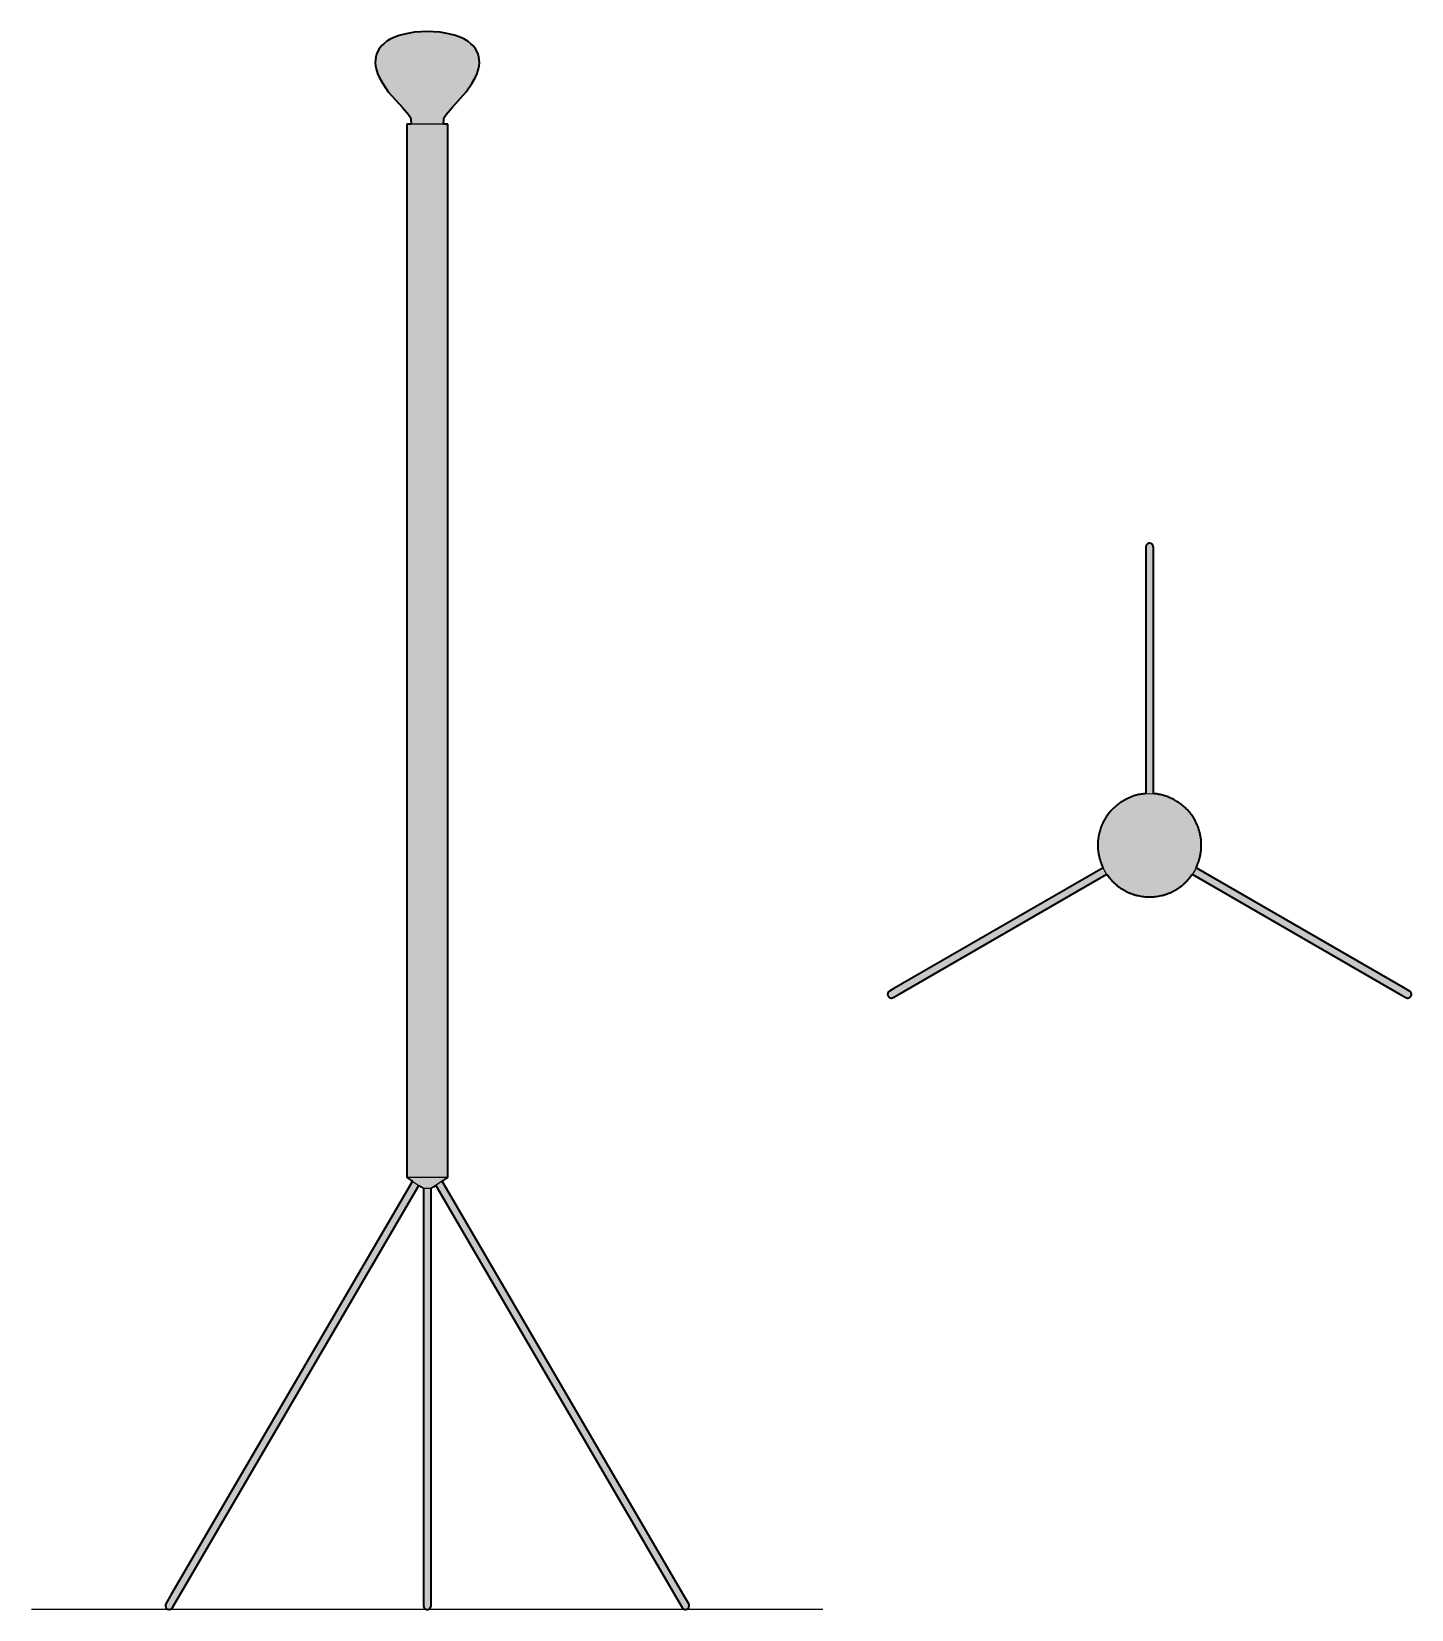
# Model space of a CAD drawing. Header units: millimetres. Extents: x 0 to 1642, y 0 to 1877.
import ezdxf

# ---------------------------------------------------------------- set-up
doc = ezdxf.new("R2010")
doc.units = ezdxf.units.MM
doc.layers.add('Blocks', color=7, linetype='Continuous')
doc.layers.add('Blocks$Fill', color=7, linetype='Continuous', true_color=0xffffff)
for name, color, linetype, lineweight, true_color in [('Blocks$Inner', 7, 'Continuous', 25, 0x007f00), ('Blocks$Outline', 7, 'Continuous', 35, 0xff3f3f), ('Groud', 7, 'Continuous', 25, 0x243775)]:
    doc.layers.add(name, color=color, linetype=linetype, lineweight=lineweight, true_color=true_color)

# ---------------------------------------------------------------- blocks, each defined once
blk = doc.blocks.new('Luminator Floor Lamp Front')
at = {"layer": 'Blocks$Fill'}
blk.add_hatch(color=256, dxfattribs=at).paths.add_polyline_path([(478.4, 1877.1), (471, 1877.3), (463.6, 1877.1), (455.6, 1876.4), (445.7, 1874.7), (437.5, 1872.6), (431.3, 1870.3), (426.9, 1868.2), (422.8, 1865.7), (419.1, 1862.8), (416.9, 1860.7), (415, 1858.4), (413.2, 1855.9), (411.8, 1853.2), (410.6, 1850.3), (409.7, 1847.1), (409.2, 1843.8), (409, 1840.2), (409.4, 1836.5), (410.2, 1832.8), (411.8, 1827.4), (414.1, 1822.2), (417.9, 1815.4), (424.6, 1805.7), (441.3, 1786.8), (448.5, 1778.7), (450.2, 1776.3), (450.9, 1774.9), (451.2, 1774.3), (451.3, 1773.7), (451.4, 1773.1), (451.8, 1767), (451.2, 1767), (450, 1767), (448.9, 1767), (448, 1767), (447.3, 1767), (446.8, 1767), (446.6, 1767), (446.5, 1767), (446.5, 517), (446.5, 514.1), (446.5, 514), (446.5, 514), (449, 512.4), (451.4, 510.8), (453.5, 509.4), (166.7, 18.4), (159.9, 6.7), (159.4, 5.4), (159.4, 4.1), (159.4, 3.9), (159.7, 2.6), (159.8, 2.4), (160, 2.2), (160.6, 1.3), (160.8, 1.2), (160.9, 1.1), (161.1, 0.9), (161.2, 0.8), (161.4, 0.7), (161.6, 0.5), (161.9, 0.4), (162.1, 0.3), (162.3, 0.3), (162.4, 0.2), (162.6, 0.2), (163.7, 0), (164, 0), (164.2, 0), (165.4, 0.3), (165.6, 0.4), (166.8, 1.1), (167.6, 2.1), (167.7, 2.3), (174.5, 13.8), (461, 504.4), (461.1, 504.3), (463.6, 502.7), (466, 501.1), (466, 501.1), (466.1, 501.1), (466.2, 501.1), (466.4, 501.1), (466.5, 501.1), (466.5, 15.3), (466.5, 4.5), (466.6, 4), (466.8, 2.9), (467, 2.5), (467.6, 1.6), (467.9, 1.3), (468.2, 1), (469, 0.5), (469.3, 0.3), (469.7, 0.2), (470.1, 0.1), (470.6, 0), (471, 0), (471.5, 0), (471.9, 0.1), (472.3, 0.2), (472.7, 0.3), (473, 0.5), (473.8, 1), (474.2, 1.3), (474.4, 1.6), (475, 2.5), (475.2, 2.9), (475.5, 4), (475.5, 4.5), (475.5, 15.3), (475.5, 501.1), (475.6, 501.1), (475.8, 501.1), (475.9, 501.1), (476, 501.1), (476, 501.1), (478.5, 502.7), (481, 504.4), (767.6, 13.8), (774.3, 2.3), (774.4, 2.1), (775.3, 1.1), (776.4, 0.4), (776.6, 0.3), (777.9, 0), (778.1, 0), (778.3, 0), (779.4, 0.2), (779.6, 0.2), (779.8, 0.3), (780, 0.3), (780.2, 0.4), (780.4, 0.5), (780.6, 0.7), (780.8, 0.8), (781, 0.9), (781.2, 1.1), (781.3, 1.2), (781.4, 1.3), (782.1, 2.2), (782.2, 2.4), (782.3, 2.6), (782.7, 3.9), (782.7, 4.1), (782.6, 5.4), (782.1, 6.7), (775.3, 18.4), (488.5, 509.4), (490.6, 510.8), (493.1, 512.4), (495.5, 514), (495.5, 514), (495.5, 514.1), (495.5, 517), (495.5, 1767), (495.4, 1767), (495.1, 1767), (494.5, 1767), (493.7, 1767), (492.8, 1767), (491.7, 1767), (490.3, 1767), (490.2, 1767), (490.6, 1773.1), (490.7, 1773.7), (490.9, 1774.3), (491.1, 1774.9), (491.9, 1776.3), (493.6, 1778.7), (500.7, 1786.8), (517.4, 1805.7), (524.2, 1815.4), (527.9, 1822.2), (530.2, 1827.4), (531.9, 1832.8), (532.6, 1836.5), (533, 1840.2), (532.8, 1843.8), (532.3, 1847.1), (531.4, 1850.3), (530.3, 1853.2), (528.8, 1855.9), (527.1, 1858.4), (525.1, 1860.7), (522.9, 1862.8), (519.2, 1865.7), (515.1, 1868.2), (510.8, 1870.3), (504.5, 1872.6), (496.3, 1874.7), (486.4, 1876.4)], flags=0)
at = {"layer": 'Blocks$Inner'}
blk.add_line((446.5, 514.1), (495.5, 514.1), dxfattribs=at)
for points in [[(490.2, 1767), (490.6, 1773.1), (490.7, 1773.7), (490.9, 1774.3), (491.1, 1774.9), (491.9, 1776.3), (493.6, 1778.7), (500.7, 1786.8), (517.4, 1805.7), (524.2, 1815.4), (527.9, 1822.2), (530.2, 1827.4), (531.9, 1832.8), (532.6, 1836.5), (533, 1840.2), (532.8, 1843.8), (532.3, 1847.1), (531.4, 1850.3), (530.3, 1853.2), (528.8, 1855.9), (527.1, 1858.4), (525.1, 1860.7), (522.9, 1862.8), (519.2, 1865.7), (515.1, 1868.2), (510.8, 1870.3), (504.5, 1872.6), (496.3, 1874.7), (486.4, 1876.4), (478.4, 1877.1), (471, 1877.3), (463.6, 1877.1), (455.6, 1876.4), (445.7, 1874.7), (437.5, 1872.6), (431.3, 1870.3), (426.9, 1868.2), (422.8, 1865.7), (419.1, 1862.8), (416.9, 1860.7), (415, 1858.4), (413.2, 1855.9), (411.8, 1853.2), (410.6, 1850.3), (409.7, 1847.1), (409.2, 1843.8), (409, 1840.2), (409.4, 1836.5), (410.2, 1832.8), (411.8, 1827.4), (414.1, 1822.2), (417.9, 1815.4), (424.6, 1805.7), (441.3, 1786.8), (448.5, 1778.7), (450.2, 1776.3), (450.9, 1774.9), (451.2, 1774.3), (451.3, 1773.7), (451.4, 1773.1), (451.8, 1767)], [(488.5, 509.4), (490.6, 510.8), (493.1, 512.4), (495.5, 514), (495.5, 514), (495.5, 514.1), (495.5, 517), (495.5, 1767), (495.4, 1767), (495.1, 1767), (494.5, 1767), (493.7, 1767), (492.8, 1767), (491.7, 1767), (490.3, 1767), (490.2, 1767), (451.2, 1767), (450, 1767), (448.9, 1767), (448, 1767), (447.3, 1767), (446.8, 1767), (446.6, 1767), (446.5, 1767), (446.5, 517), (446.5, 514.1), (446.5, 514), (446.5, 514), (449, 512.4), (451.4, 510.8), (461, 504.4), (461.1, 504.3), (463.6, 502.7), (466, 501.1), (466, 501.1), (466.1, 501.1), (466.2, 501.1), (466.4, 501.1), (475.5, 501.1), (475.5, 15.3), (475.5, 4.5), (475.5, 4), (475.2, 2.9), (475, 2.5), (474.4, 1.6), (474.2, 1.3), (473.8, 1), (473, 0.5), (472.7, 0.3), (472.3, 0.2), (471.9, 0.1), (471.5, 0), (471, 0), (470.6, 0), (470.1, 0.1), (469.7, 0.2), (469.3, 0.3), (469, 0.5), (468.2, 1), (467.9, 1.3), (467.6, 1.6), (467, 2.5), (466.8, 2.9), (466.6, 4), (466.5, 4.5), (466.5, 15.3), (466.5, 501.1)], [(453.5, 509.4), (166.7, 18.4), (159.9, 6.7), (159.4, 5.4), (159.4, 4.1), (159.4, 3.9), (159.7, 2.6), (159.8, 2.4), (160, 2.2), (160.6, 1.3), (160.8, 1.2), (160.9, 1.1), (161.1, 0.9), (161.2, 0.8), (161.4, 0.7), (161.6, 0.5), (161.9, 0.4), (162.1, 0.3), (162.3, 0.3), (162.4, 0.2), (162.6, 0.2), (163.7, 0), (164, 0), (164.2, 0), (165.4, 0.3), (165.6, 0.4), (166.8, 1.1), (167.6, 2.1), (167.7, 2.3), (174.5, 13.8), (461, 504.4)], [(480.9, 504.3), (481, 504.4), (767.6, 13.8), (774.3, 2.3), (774.4, 2.1), (775.3, 1.1), (776.4, 0.4), (776.6, 0.3), (777.9, 0), (778.1, 0), (778.3, 0), (779.4, 0.2), (779.6, 0.2), (779.8, 0.3), (780, 0.3), (780.2, 0.4), (780.4, 0.5), (780.6, 0.7), (780.8, 0.8), (781, 0.9), (781.2, 1.1), (781.3, 1.2), (781.4, 1.3), (782.1, 2.2), (782.2, 2.4), (782.3, 2.6), (782.7, 3.9), (782.7, 4.1), (782.6, 5.4), (782.1, 6.7), (775.3, 18.4), (488.5, 509.4), (478.5, 502.7), (476, 501.1), (476, 501.1), (475.9, 501.1), (475.8, 501.1), (475.6, 501.1), (475.5, 501.1)]]:
    blk.add_lwpolyline(points, dxfattribs=at)
at = {"layer": 'Blocks$Outline'}
for points in [[(416.9, 1860.7), (415, 1858.4)], [(419.1, 1862.8), (416.9, 1860.7)], [(422.8, 1865.7), (419.1, 1862.8)], [(426.9, 1868.2), (422.8, 1865.7)], [(431.3, 1870.3), (426.9, 1868.2)], [(437.5, 1872.6), (431.3, 1870.3)], [(445.7, 1874.7), (437.5, 1872.6)], [(455.6, 1876.4), (445.7, 1874.7)], [(463.6, 1877.1), (455.6, 1876.4)], [(471, 1877.3), (463.6, 1877.1)], [(478.4, 1877.1), (471, 1877.3)], [(486.4, 1876.4), (478.4, 1877.1)], [(496.3, 1874.7), (486.4, 1876.4)], [(504.5, 1872.6), (496.3, 1874.7)], [(510.8, 1870.3), (504.5, 1872.6)], [(515.1, 1868.2), (510.8, 1870.3)], [(519.2, 1865.7), (515.1, 1868.2)], [(522.9, 1862.8), (519.2, 1865.7)], [(525.1, 1860.7), (522.9, 1862.8)], [(527.1, 1858.4), (525.1, 1860.7)], [(409.2, 1843.8), (409, 1840.2)], [(409, 1840.2), (409.4, 1836.5)], [(409.7, 1847.1), (409.2, 1843.8)], [(410.6, 1850.3), (409.7, 1847.1)], [(411.8, 1853.2), (410.6, 1850.3)], [(413.2, 1855.9), (411.8, 1853.2)], [(415, 1858.4), (413.2, 1855.9)], [(528.8, 1855.9), (527.1, 1858.4)], [(530.3, 1853.2), (528.8, 1855.9)], [(531.4, 1850.3), (530.3, 1853.2)], [(532.3, 1847.1), (531.4, 1850.3)], [(532.8, 1843.8), (532.3, 1847.1)], [(532.6, 1836.5), (533, 1840.2)], [(533, 1840.2), (532.8, 1843.8)], [(409.4, 1836.5), (410.2, 1832.8)], [(410.2, 1832.8), (411.8, 1827.4)], [(411.8, 1827.4), (414.1, 1822.2)], [(414.1, 1822.2), (417.9, 1815.4)], [(524.2, 1815.4), (527.9, 1822.2)], [(527.9, 1822.2), (530.2, 1827.4)], [(530.2, 1827.4), (531.9, 1832.8)], [(531.9, 1832.8), (532.6, 1836.5)], [(417.9, 1815.4), (424.6, 1805.7)], [(424.6, 1805.7), (441.3, 1786.8)], [(500.7, 1786.8), (517.4, 1805.7)], [(517.4, 1805.7), (524.2, 1815.4)], [(441.3, 1786.8), (448.5, 1778.7)], [(493.6, 1778.7), (500.7, 1786.8)], [(446.6, 1767), (446.5, 1767)], [(446.5, 1767), (446.5, 517)], [(446.8, 1767), (446.6, 1767)], [(447.3, 1767), (446.8, 1767)], [(448, 1767), (447.3, 1767)], [(448.9, 1767), (448, 1767)], [(448.5, 1778.7), (450.2, 1776.3)], [(450, 1767), (448.9, 1767)], [(451.2, 1767), (450, 1767)], [(450.2, 1776.3), (450.9, 1774.9)], [(450.9, 1774.9), (451.2, 1774.3)], [(451.2, 1774.3), (451.3, 1773.7)], [(451.8, 1767), (451.2, 1767)], [(451.3, 1773.7), (451.4, 1773.1)], [(451.4, 1773.1), (451.8, 1767)], [(490.2, 1767), (490.6, 1773.1)], [(490.3, 1767), (490.2, 1767)], [(491.7, 1767), (490.3, 1767)], [(490.6, 1773.1), (490.7, 1773.7)], [(490.7, 1773.7), (490.9, 1774.3)], [(490.9, 1774.3), (491.1, 1774.9)], [(491.1, 1774.9), (491.9, 1776.3)], [(492.8, 1767), (491.7, 1767)], [(491.9, 1776.3), (493.6, 1778.7)], [(493.7, 1767), (492.8, 1767)], [(494.5, 1767), (493.7, 1767)], [(495.1, 1767), (494.5, 1767)], [(495.4, 1767), (495.1, 1767)], [(495.5, 1767), (495.4, 1767)], [(495.5, 517), (495.5, 1767)], [(453.5, 509.4), (166.7, 18.4)], [(446.5, 517), (446.5, 514.1)], [(446.5, 514.1), (446.5, 514)], [(446.5, 514), (446.5, 514)], [(446.5, 514), (449, 512.4)], [(449, 512.4), (451.4, 510.8)], [(451.4, 510.8), (453.5, 509.4)], [(488.5, 509.4), (490.6, 510.8)], [(775.3, 18.4), (488.5, 509.4)], [(490.6, 510.8), (493.1, 512.4)], [(493.1, 512.4), (495.5, 514)], [(495.5, 514.1), (495.5, 517)], [(495.5, 514), (495.5, 514.1)], [(495.5, 514), (495.5, 514)], [(174.5, 13.8), (461, 504.4)], [(461, 504.4), (461.1, 504.3)], [(461.1, 504.3), (463.6, 502.7)], [(463.6, 502.7), (466, 501.1)], [(466, 501.1), (466, 501.1)], [(466, 501.1), (466.1, 501.1)], [(466.1, 501.1), (466.2, 501.1)], [(466.2, 501.1), (466.4, 501.1)], [(466.4, 501.1), (466.5, 501.1)], [(466.5, 501.1), (466.5, 15.3)], [(475.5, 15.3), (475.5, 501.1)], [(475.5, 501.1), (475.6, 501.1)], [(475.6, 501.1), (475.8, 501.1)], [(475.8, 501.1), (475.9, 501.1)], [(475.9, 501.1), (476, 501.1)], [(476, 501.1), (478.5, 502.7)], [(476, 501.1), (476, 501.1)], [(478.5, 502.7), (481, 504.4)], [(481, 504.4), (767.6, 13.8)], [(159.9, 6.7), (159.4, 5.4)], [(159.4, 5.4), (159.4, 4.1)], [(159.4, 4.1), (159.4, 3.9)], [(159.4, 3.9), (159.7, 2.6)], [(159.7, 2.6), (159.8, 2.4)], [(159.8, 2.4), (160, 2.2)], [(166.7, 18.4), (159.9, 6.7)], [(160, 2.2), (160.6, 1.3)], [(160.6, 1.3), (160.8, 1.2)], [(160.8, 1.2), (160.9, 1.1)], [(160.9, 1.1), (161.1, 0.9)], [(161.1, 0.9), (161.2, 0.8)], [(161.2, 0.8), (161.4, 0.7)], [(161.4, 0.7), (161.6, 0.5)], [(161.6, 0.5), (161.9, 0.4)], [(161.9, 0.4), (162.1, 0.3)], [(162.1, 0.3), (162.3, 0.3)], [(162.3, 0.3), (162.4, 0.2)], [(162.4, 0.2), (162.6, 0.2)], [(162.6, 0.2), (163.7, 0)], [(163.7, 0), (164, 0)], [(164, 0), (164.2, 0)], [(164.2, 0), (165.4, 0.3)], [(165.4, 0.3), (165.6, 0.4)], [(165.6, 0.4), (166.8, 1.1)], [(166.8, 1.1), (167.6, 2.1)], [(167.6, 2.1), (167.7, 2.3)], [(167.7, 2.3), (174.5, 13.8)], [(466.5, 15.3), (466.5, 4.5)], [(466.5, 4.5), (466.6, 4)], [(466.6, 4), (466.8, 2.9)], [(466.8, 2.9), (467, 2.5)], [(467, 2.5), (467.6, 1.6)], [(467.6, 1.6), (467.9, 1.3)], [(467.9, 1.3), (468.2, 1)], [(468.2, 1), (469, 0.5)], [(469, 0.5), (469.3, 0.3)], [(469.3, 0.3), (469.7, 0.2)], [(469.7, 0.2), (470.1, 0.1)], [(470.1, 0.1), (470.6, 0)], [(470.6, 0), (471, 0)], [(471, 0), (471.5, 0)], [(471.5, 0), (471.9, 0.1)], [(471.9, 0.1), (472.3, 0.2)], [(472.3, 0.2), (472.7, 0.3)], [(472.7, 0.3), (473, 0.5)], [(473, 0.5), (473.8, 1)], [(473.8, 1), (474.2, 1.3)], [(474.2, 1.3), (474.4, 1.6)], [(474.4, 1.6), (475, 2.5)], [(475, 2.5), (475.2, 2.9)], [(475.2, 2.9), (475.5, 4)], [(475.5, 4.5), (475.5, 15.3)], [(475.5, 4), (475.5, 4.5)], [(767.6, 13.8), (774.3, 2.3)], [(774.3, 2.3), (774.4, 2.1)], [(774.4, 2.1), (775.3, 1.1)], [(782.1, 6.7), (775.3, 18.4)], [(775.3, 1.1), (776.4, 0.4)], [(776.4, 0.4), (776.6, 0.3)], [(776.6, 0.3), (777.9, 0)], [(777.9, 0), (778.1, 0)], [(778.1, 0), (778.3, 0)], [(778.3, 0), (779.4, 0.2)], [(779.4, 0.2), (779.6, 0.2)], [(779.6, 0.2), (779.8, 0.3)], [(779.8, 0.3), (780, 0.3)], [(780, 0.3), (780.2, 0.4)], [(780.2, 0.4), (780.4, 0.5)], [(780.4, 0.5), (780.6, 0.7)], [(780.6, 0.7), (780.8, 0.8)], [(780.8, 0.8), (781, 0.9)], [(781, 0.9), (781.2, 1.1)], [(781.2, 1.1), (781.3, 1.2)], [(781.3, 1.2), (781.4, 1.3)], [(781.4, 1.3), (782.1, 2.2)], [(782.6, 5.4), (782.1, 6.7)], [(782.1, 2.2), (782.2, 2.4)], [(782.2, 2.4), (782.3, 2.6)], [(782.3, 2.6), (782.7, 3.9)], [(782.7, 4.1), (782.6, 5.4)], [(782.7, 3.9), (782.7, 4.1)]]:
    blk.add_lwpolyline(points, dxfattribs=at)
blk = doc.blocks.new('Luminator Floor Lamp Top')
at = {"layer": 'Blocks$Fill'}
blk.add_hatch(color=256, dxfattribs=at).paths.add_polyline_path([(306.9, 540.9), (306.3, 540.9), (305.7, 540.9), (305.1, 540.7), (304.5, 540.5), (304, 540.2), (303.5, 539.9), (303, 539.5), (302.6, 539), (302.3, 538.4), (302.1, 537.8), (301.9, 537.1), (301.8, 536.4), (301.8, 530.5), (301.8, 243.1), (300.5, 243), (299.1, 242.9), (297.8, 242.7), (296.4, 242.5), (295.1, 242.2), (293.7, 242), (292.4, 241.7), (291, 241.3), (289.6, 241), (288.3, 240.6), (286.9, 240.1), (285.6, 239.7), (284.2, 239.2), (282.9, 238.6), (281.5, 238.1), (280.2, 237.5), (278.9, 236.8), (277.6, 236.1), (276.2, 235.4), (275, 234.7), (273.7, 233.9), (272.4, 233.1), (271.2, 232.3), (270, 231.4), (268.8, 230.5), (267.6, 229.6), (266.4, 228.6), (265.3, 227.6), (264.2, 226.6), (263.1, 225.5), (262, 224.5), (261, 223.4), (260, 222.2), (259, 221.1), (258, 219.9), (257.1, 218.7), (256.2, 217.5), (255.4, 216.3), (254.5, 215), (253.7, 213.8), (253, 212.5), (252.3, 211.2), (251.6, 209.9), (250.9, 208.6), (250.3, 207.2), (249.7, 205.9), (249.1, 204.6), (248.6, 203.2), (248.1, 201.9), (247.7, 200.5), (247.3, 199.1), (246.9, 197.8), (246.5, 196.4), (246.2, 195), (245.9, 193.7), (245.7, 192.3), (245.4, 191), (245.3, 189.6), (245.1, 188.3), (245, 187), (244.9, 185.6), (244.8, 184.3), (244.8, 183), (244.7, 181.7), (244.8, 180.1), (244.8, 178.5), (244.9, 176.8), (245.1, 175.1), (245.3, 173.5), (245.5, 171.8), (245.8, 170.1), (246.2, 168.4), (246.6, 166.7), (247.1, 165), (247.6, 163.3), (248.1, 161.6), (248.7, 159.9), (249.4, 158.2), (250.1, 156.6), (250.9, 154.9), (2, 11.2), (-3.2, 8.2), (-3.7, 7.9), (-4.2, 7.3), (-4.6, 6.8), (-5, 6.3), (-5.2, 5.7), (-5.3, 5), (-5.4, 4.5), (-5.4, 3.9), (-5.3, 3.3), (-5.1, 2.7), (-4.8, 2.1), (-4.4, 1.6), (-4, 1.1), (-3.5, 0.7), (-3, 0.4), (-2.6, 0.2), (-1.9, 0), (-1.3, -0.1), (-0.6, -0.1), (0, 0), (0.8, 0.2), (1.3, 0.4), (6.5, 3.4), (255.4, 147.1), (256.5, 145.5), (257.7, 144), (258.9, 142.4), (260.2, 141), (261.5, 139.5), (262.8, 138.1), (264.2, 136.8), (265.7, 135.4), (267.2, 134.2), (268.7, 133), (270.3, 131.8), (271.9, 130.7), (273.5, 129.6), (275.1, 128.6), (276.8, 127.7), (278.5, 126.8), (280.2, 125.9), (281.9, 125.2), (283.7, 124.5), (285.4, 123.8), (287.2, 123.2), (289, 122.6), (290.7, 122.2), (292.5, 121.7), (294.2, 121.3), (296, 121), (297.7, 120.7), (299.5, 120.5), (301.2, 120.4), (302.9, 120.2), (304.6, 120.2), (306.3, 120.2), (308, 120.2), (309.7, 120.2), (311.4, 120.4), (313.1, 120.5), (314.9, 120.7), (316.6, 121), (318.4, 121.3), (320.1, 121.7), (321.9, 122.2), (323.6, 122.6), (325.4, 123.2), (327.2, 123.8), (328.9, 124.5), (330.7, 125.2), (332.4, 125.9), (334.1, 126.8), (335.8, 127.7), (337.5, 128.6), (339.1, 129.6), (340.7, 130.7), (342.3, 131.8), (343.9, 133), (345.4, 134.2), (346.9, 135.4), (348.4, 136.8), (349.8, 138.1), (351.1, 139.5), (352.4, 141), (353.7, 142.4), (354.9, 144), (356.1, 145.5), (357.2, 147.1), (606.1, 3.4), (611.3, 0.4), (611.8, 0.2), (612.6, 0), (613.2, -0.1), (613.9, -0.1), (614.5, 0), (615.2, 0.2), (615.6, 0.4), (616.1, 0.7), (616.6, 1.1), (617, 1.6), (617.4, 2.1), (617.7, 2.7), (617.9, 3.3), (618, 3.9), (618, 4.5), (617.9, 5), (617.8, 5.7), (617.6, 6.3), (617.2, 6.8), (616.8, 7.3), (616.3, 7.9), (615.8, 8.2), (610.6, 11.2), (361.7, 154.9), (362.5, 156.6), (363.2, 158.2), (363.9, 159.9), (364.5, 161.6), (365, 163.3), (365.6, 165), (366, 166.7), (366.4, 168.4), (366.8, 170.1), (367.1, 171.8), (367.3, 173.5), (367.5, 175.1), (367.7, 176.8), (367.8, 178.5), (367.8, 180.1), (367.9, 181.7), (367.8, 183), (367.8, 184.3), (367.7, 185.6), (367.6, 187), (367.5, 188.3), (367.3, 189.6), (367.2, 191), (366.9, 192.3), (366.7, 193.7), (366.4, 195), (366.1, 196.4), (365.7, 197.8), (365.3, 199.1), (364.9, 200.5), (364.5, 201.9), (364, 203.2), (363.5, 204.6), (362.9, 205.9), (362.3, 207.2), (361.7, 208.6), (361, 209.9), (360.3, 211.2), (359.6, 212.5), (358.9, 213.8), (358.1, 215), (357.2, 216.3), (356.4, 217.5), (355.5, 218.7), (354.6, 219.9), (353.6, 221.1), (352.6, 222.2), (351.6, 223.4), (350.6, 224.5), (349.5, 225.5), (348.4, 226.6), (347.3, 227.6), (346.2, 228.6), (345, 229.6), (343.8, 230.5), (342.6, 231.4), (341.4, 232.3), (340.2, 233.1), (338.9, 233.9), (337.6, 234.7), (336.4, 235.4), (335.1, 236.1), (333.7, 236.8), (332.4, 237.5), (331.1, 238.1), (329.7, 238.6), (328.4, 239.2), (327, 239.7), (325.7, 240.1), (324.3, 240.6), (323, 241), (321.6, 241.3), (320.2, 241.7), (318.9, 242), (317.5, 242.2), (316.2, 242.5), (314.8, 242.7), (313.5, 242.9), (312.1, 243), (310.8, 243.1), (310.8, 530.5), (310.8, 536.4), (310.7, 537.1), (310.5, 537.8), (310.3, 538.4), (310, 539), (309.6, 539.5), (309.1, 539.9), (308.6, 540.2), (308.1, 540.5), (307.5, 540.7)], flags=0)
at = {"layer": 'Blocks$Inner'}
for points in [[(310.8, 243.1), (310.8, 530.5), (310.8, 536.4), (310.7, 537.1), (310.5, 537.8), (310.3, 538.4), (310, 539), (309.6, 539.5), (309.1, 539.9), (308.6, 540.2), (308.1, 540.5), (307.5, 540.7), (306.9, 540.9), (306.3, 540.9), (305.7, 540.9), (305.1, 540.7), (304.5, 540.5), (304, 540.2), (303.5, 539.9), (303, 539.5), (302.6, 539), (302.3, 538.4), (302.1, 537.8), (301.9, 537.1), (301.8, 536.4), (301.8, 530.5), (301.8, 243.1)], [(250.9, 154.9), (2, 11.2), (-3.2, 8.2), (-3.7, 7.9), (-4.2, 7.3), (-4.6, 6.8), (-5, 6.3), (-5.2, 5.7), (-5.3, 5), (-5.4, 4.5), (-5.4, 3.9), (-5.3, 3.3), (-5.1, 2.7), (-4.8, 2.1), (-4.4, 1.6), (-4, 1.1), (-3.5, 0.7), (-3, 0.4), (-2.6, 0.2), (-1.9, 0), (-1.3, -0.1), (-0.6, -0.1), (0, 0), (0.8, 0.2), (1.3, 0.4), (6.5, 3.4), (255.4, 147.1)], [(357.2, 147.1), (606.1, 3.4), (611.3, 0.4), (611.8, 0.2), (612.6, 0), (613.2, -0.1), (613.9, -0.1), (614.5, 0), (615.2, 0.2), (615.6, 0.4), (616.1, 0.7), (616.6, 1.1), (617, 1.6), (617.4, 2.1), (617.7, 2.7), (617.9, 3.3), (618, 3.9), (618, 4.5), (617.9, 5), (617.8, 5.7), (617.6, 6.3), (617.2, 6.8), (616.8, 7.3), (616.3, 7.9), (615.8, 8.2), (610.6, 11.2), (361.7, 154.9)]]:
    blk.add_lwpolyline(points, dxfattribs=at)
blk.add_circle((306.3, 181.7), 61.6, dxfattribs=at)
at = {"layer": 'Blocks$Outline'}
for points in [[(301.9, 537.1), (301.8, 536.4)], [(301.8, 536.4), (301.8, 530.5)], [(301.8, 530.5), (301.8, 243.1)], [(302.1, 537.8), (301.9, 537.1)], [(302.3, 538.4), (302.1, 537.8)], [(302.6, 539), (302.3, 538.4)], [(303, 539.5), (302.6, 539)], [(303.5, 539.9), (303, 539.5)], [(304, 540.2), (303.5, 539.9)], [(304.5, 540.5), (304, 540.2)], [(305.1, 540.7), (304.5, 540.5)], [(305.7, 540.9), (305.1, 540.7)], [(306.3, 540.9), (305.7, 540.9)], [(306.9, 540.9), (306.3, 540.9)], [(307.5, 540.7), (306.9, 540.9)], [(308.1, 540.5), (307.5, 540.7)], [(308.6, 540.2), (308.1, 540.5)], [(309.1, 539.9), (308.6, 540.2)], [(309.6, 539.5), (309.1, 539.9)], [(310, 539), (309.6, 539.5)], [(310.3, 538.4), (310, 539)], [(310.5, 537.8), (310.3, 538.4)], [(310.7, 537.1), (310.5, 537.8)], [(310.8, 536.4), (310.7, 537.1)], [(310.8, 530.5), (310.8, 536.4)], [(310.8, 243.1), (310.8, 530.5)], [(250.9, 154.9), (2, 11.2)], [(610.6, 11.2), (361.7, 154.9)], [(6.5, 3.4), (255.4, 147.1)], [(357.2, 147.1), (606.1, 3.4)], [(-5.3, 5), (-5.4, 4.5)], [(-5.4, 4.5), (-5.4, 3.9)], [(-5.4, 3.9), (-5.3, 3.3)], [(-5.2, 5.7), (-5.3, 5)], [(-5.3, 3.3), (-5.1, 2.7)], [(-5, 6.3), (-5.2, 5.7)], [(-5.1, 2.7), (-4.8, 2.1)], [(-4.6, 6.8), (-5, 6.3)], [(-4.8, 2.1), (-4.4, 1.6)], [(-4.2, 7.3), (-4.6, 6.8)], [(-4.4, 1.6), (-4, 1.1)], [(-3.7, 7.9), (-4.2, 7.3)], [(-4, 1.1), (-3.5, 0.7)], [(-3.2, 8.2), (-3.7, 7.9)], [(-3.5, 0.7), (-3, 0.4)], [(2, 11.2), (-3.2, 8.2)], [(-3, 0.4), (-2.6, 0.2)], [(-2.6, 0.2), (-1.9, 0)], [(-0.6, -0.1), (0, 0)], [(0, 0), (0.8, 0.2)], [(0.8, 0.2), (1.3, 0.4)], [(1.3, 0.4), (6.5, 3.4)], [(606.1, 3.4), (611.3, 0.4)], [(615.8, 8.2), (610.6, 11.2)], [(611.3, 0.4), (611.8, 0.2)], [(611.8, 0.2), (612.6, 0)], [(612.6, 0), (613.2, -0.1)], [(614.5, 0), (615.2, 0.2)], [(615.2, 0.2), (615.6, 0.4)], [(615.6, 0.4), (616.1, 0.7)], [(616.3, 7.9), (615.8, 8.2)], [(616.1, 0.7), (616.6, 1.1)], [(616.8, 7.3), (616.3, 7.9)], [(616.6, 1.1), (617, 1.6)], [(617.2, 6.8), (616.8, 7.3)], [(617, 1.6), (617.4, 2.1)], [(617.6, 6.3), (617.2, 6.8)], [(617.4, 2.1), (617.7, 2.7)], [(617.8, 5.7), (617.6, 6.3)], [(617.7, 2.7), (617.9, 3.3)], [(617.9, 5), (617.8, 5.7)], [(618, 4.5), (617.9, 5)], [(617.9, 3.3), (618, 3.9)], [(618, 3.9), (618, 4.5)], [(-1.9, 0), (-1.3, -0.1)], [(-1.3, -0.1), (-0.6, -0.1)], [(613.2, -0.1), (613.9, -0.1)], [(613.9, -0.1), (614.5, 0)]]:
    blk.add_lwpolyline(points, dxfattribs=at)
for points, weights, knots in [([(301.8, 243.1), (244.7, 238.9), (244.7, 181.7), (244.7, 167.6), (250.9, 154.9)], [0.971655847711, 0.72204025662, 1, 0.913327352911, 0.877950859306], [10.162712, 10.162712, 10.162712, 19.339384, 19.339384, 22.200829, 22.200829, 22.200829]), ([(255.4, 147.1), (273.7, 120.2), (306.3, 120.2), (338.9, 120.2), (357.2, 147.1)], [0.861191579384, 0.820108109155, 1, 0.820108106834, 0.861191580445], [23.070054, 23.070054, 23.070054, 29.009076, 29.009076, 34.948097, 34.948097, 34.948097])]:
    blk.add_rational_spline(points, weights, degree=2, knots=knots, dxfattribs=at)
for points, weights in [([(367.9, 181.7), (367.9, 238.9), (310.8, 243.1)], [1, 0.72204026183, 0.971655838353]), ([(361.7, 154.9), (367.9, 167.6), (367.9, 181.7)], [0.877950860984, 0.913327354966, 1])]:
    blk.add_rational_spline(points, weights, degree=2, dxfattribs=at)

msp = doc.modelspace()

# ---------------------------------------------------------------- linework, layer by layer
at = {"layer": 'Groud'}
msp.add_lwpolyline([(941.6, 0), (0, 0)], dxfattribs=at)

# ---------------------------------------------------------------- block references
at = {"layer": 'Blocks'}
for name, p in [('Luminator Floor Lamp Front', (0, 0)), ('Luminator Floor Lamp Top', (1024.3, 727.5))]:
    msp.add_blockref(name, p, dxfattribs=at)

doc.saveas('drawing.dxf')
